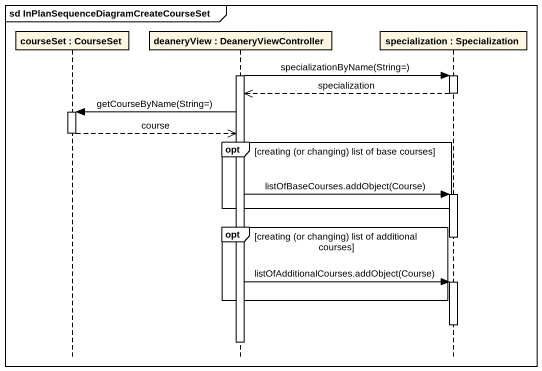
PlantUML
@startuml
mainframe sd InPlanSequenceDiagramCreateCourseSet
hide footbox
participant "courseSet : CourseSet" as courseSet
participant "deaneryView : DeaneryViewController" as deaneryView
participant "specialization : Specialization" as specialization

activate deaneryView
deaneryView -> specialization : specializationByName(String=)
activate specialization
specialization -->> deaneryView : specialization
deactivate specialization
deaneryView -> courseSet : getCourseByName(String=)
activate courseSet
courseSet -->> deaneryView : course
deactivate courseSet
opt creating (or changing) list of base courses
  deaneryView -> specialization : listOfBaseCourses.addObject(Course)
  activate specialization
end
opt creating (or changing) list of additional courses
  deactivate specialization
  deaneryView -> specialization : listOfAdditionalCourses.addObject(Course)
  activate specialization
end
deactivate specialization
deactivate deaneryView
@enduml
